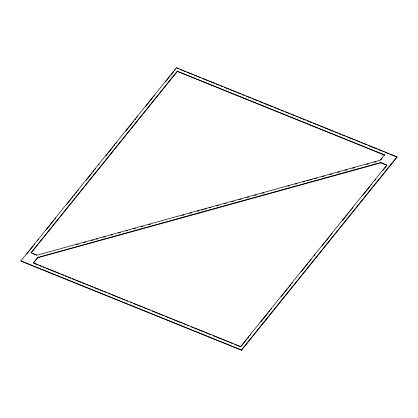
<?xml version="1.0" encoding="UTF-8"?>
<svg xmlns="http://www.w3.org/2000/svg" width="418" height="418" viewBox="0 0 418 418"><rect width="100%" height="100%" fill="white"/><g stroke="black" fill="none" stroke-linecap="round" stroke-linejoin="round"><path stroke-width="0.63" d="M20.9 260.848L176.459 67.737L396.98 156.797L397.1 157.152L241.541 350.263L21.02 261.203L20.9 260.848L241.421 349.913L241.541 350.263M26.747 254.087L33.299 245.956M34.119 244.938L34.934 243.924M37.803 240.366L38.623 239.347M46.398 229.696L54.178 220.04M54.993 219.022L55.813 218.003M66.457 204.794L71.368 198.696M72.189 197.677L73.009 196.659M73.824 195.645L75.057 194.119M75.872 193.106L76.693 192.087M77.513 191.073L78.328 190.054M86.108 180.398L92.247 172.775M93.068 171.761L93.888 170.743M94.703 169.729L95.523 168.71M98.387 165.152L99.207 164.138M105.759 156.008L113.126 146.859M113.947 145.84L114.762 144.827M115.582 143.808L116.403 142.794M125.818 131.106L131.957 123.482M132.778 122.464L133.593 121.45M134.821 119.924L135.641 118.905M136.461 117.892L137.276 116.873M145.464 106.71L152.836 97.561M153.652 96.548L154.472 95.529M165.523 81.808L170.027 76.217M170.847 75.203L173.71 71.645M174.531 70.632L175.351 69.613M177.357 71.473L31.131 253L31.016 252.65L177.237 71.123L384.529 154.843L384.649 155.193L177.357 71.473L177.237 71.123M382.893 170.434L386.984 165.35L380.814 162.858L37.824 257.754L33.471 263.157L33.351 262.807L37.709 257.399L380.693 162.503L386.869 165L240.643 346.527L240.763 346.877L247.315 338.742M384.529 154.843L380.176 160.246L37.186 255.142L31.016 252.65M380.688 160.11L381.874 158.636M248.135 337.728L248.95 336.709M249.771 335.691L250.591 334.677M260.832 321.964L268.204 312.81M269.025 311.791L269.84 310.778M270.66 309.759L271.481 308.74M281.309 296.54L287.046 289.418M287.866 288.404L288.681 287.385M289.502 286.372L290.729 284.846M291.55 283.827L292.37 282.808M301.383 271.622L307.935 263.486M308.756 262.473L309.571 261.454M310.391 260.435L311.211 259.421M314.08 255.863L314.895 254.844M321.86 246.202L330.46 235.522M331.281 234.503L332.101 233.49M342.342 220.777L347.666 214.168M348.487 213.149L349.302 212.13M350.122 211.116L351.35 209.59M352.17 208.572L352.991 207.558M362.819 195.352L370.191 186.198M371.012 185.184L371.832 184.166M374.7 180.607L375.516 179.588M241.421 349.913L396.98 156.797M76.327 244.697L78.213 244.175M83.877 242.612L85.763 242.09M91.427 240.522L93.318 240M95.832 239.3L97.723 238.777M103.387 237.21L105.273 236.692M110.937 235.125L112.823 234.602M118.487 233.035L120.379 232.512M126.043 230.945L127.929 230.422M133.593 228.855L135.484 228.332M141.148 226.765L143.034 226.242M148.698 224.675L150.584 224.152M182.055 215.448L183.941 214.925M189.605 213.358L191.491 212.835M197.155 211.268L199.046 210.745M201.56 210.05L203.451 209.528M204.71 209.178L206.596 208.655M209.115 207.96L211.001 207.438M216.665 205.87L218.551 205.348M224.22 203.78L226.107 203.258M231.771 201.69L233.657 201.168M239.321 199.605L241.212 199.083M246.876 197.515L248.762 196.993M254.426 195.425L256.312 194.903M261.976 193.335L263.868 192.813M287.783 186.198L289.669 185.676M295.333 184.108L297.219 183.586M302.883 182.018L304.774 181.496M307.287 180.801L309.179 180.278M310.438 179.928L312.324 179.406M314.843 178.711L316.729 178.188M322.393 176.621L324.284 176.098M329.948 174.531L331.835 174.008M337.498 172.441L339.385 171.918M345.049 170.351L346.94 169.828M352.604 168.261L354.49 167.738M366.445 164.431L368.336 163.908M374 162.341L375.886 161.818M178.392 68.818L176.459 67.737M180.806 69.796L185.639 71.75M186.851 72.236L192.891 74.676M194.098 75.167L197.118 76.384M198.331 76.87L200.744 77.847M202.558 78.579L207.391 80.533M208.598 81.019L214.643 83.459M215.85 83.95L218.87 85.167M220.077 85.659L222.496 86.63M224.309 87.367L229.142 89.316M230.349 89.807L236.389 92.247M237.602 92.733L240.622 93.951M241.829 94.442L244.243 95.419M246.056 96.15L250.889 98.099M252.101 98.591L258.141 101.031M259.348 101.517L262.368 102.739M263.58 103.225L272.64 106.888M273.847 107.374L275.661 108.105M276.873 108.591L279.893 109.814M281.1 110.3L283.514 111.277M285.327 112.008L290.16 113.962M291.372 114.448L294.392 115.671M295.599 116.157L297.412 116.888M298.619 117.38L301.639 118.597M302.851 119.088L305.265 120.06M307.078 120.792L311.912 122.746M313.119 123.232L316.144 124.454M317.351 124.94L319.164 125.672M320.371 126.163L323.391 127.38M324.598 127.871L333.663 131.529M334.87 132.02L337.89 133.237M339.097 133.729L340.91 134.46M342.123 134.946L345.143 136.169M346.35 136.655L355.41 140.312M356.622 140.803L359.642 142.021M360.849 142.512L362.662 143.243M363.869 143.729L366.889 144.952M368.101 145.438L377.161 149.101M378.368 149.587L381.394 150.809M382.601 151.295L384.414 152.027M385.621 152.513L388.641 153.735M389.848 154.221L396.494 156.907M32.813 253.679L36.742 255.267M33.351 262.807L240.643 346.527M34.072 263.403L37.698 264.866M38.911 265.357L41.931 266.574M43.138 267.065L44.951 267.797M46.163 268.283L49.183 269.505M50.39 269.991L59.455 273.654M60.667 274.145L63.688 275.363M64.894 275.854L66.708 276.585M67.92 277.071L70.94 278.294M72.147 278.78L81.212 282.443M82.419 282.929L85.444 284.151M86.651 284.637L88.464 285.369M89.671 285.86L92.697 287.077M93.904 287.568L98.737 289.517M99.949 290.008L102.969 291.226M104.176 291.717L105.989 292.448M108.408 293.426L110.221 294.157M111.428 294.643L120.494 298.306M121.706 298.797L124.726 300.014M125.933 300.505L127.746 301.237M130.165 302.214L131.978 302.945M133.185 303.431L142.251 307.094M143.463 307.58L146.483 308.803M147.69 309.289L149.503 310.02M151.922 310.997L164.008 315.883M165.214 316.369L168.24 317.591M169.447 318.077L171.26 318.809M172.467 319.3L181.532 322.957M182.744 323.448L185.764 324.666M186.971 325.157L188.784 325.888M191.204 326.866L193.017 327.597M194.224 328.083L203.289 331.746M204.501 332.232L207.521 333.454M208.728 333.94L210.541 334.677M212.961 335.649L225.046 340.534M226.258 341.02L229.278 342.243M230.485 342.729L232.298 343.46M234.717 344.437L240.157 346.632M380.693 162.503L380.814 162.858M37.709 257.399L37.824 257.754"/></g></svg>
